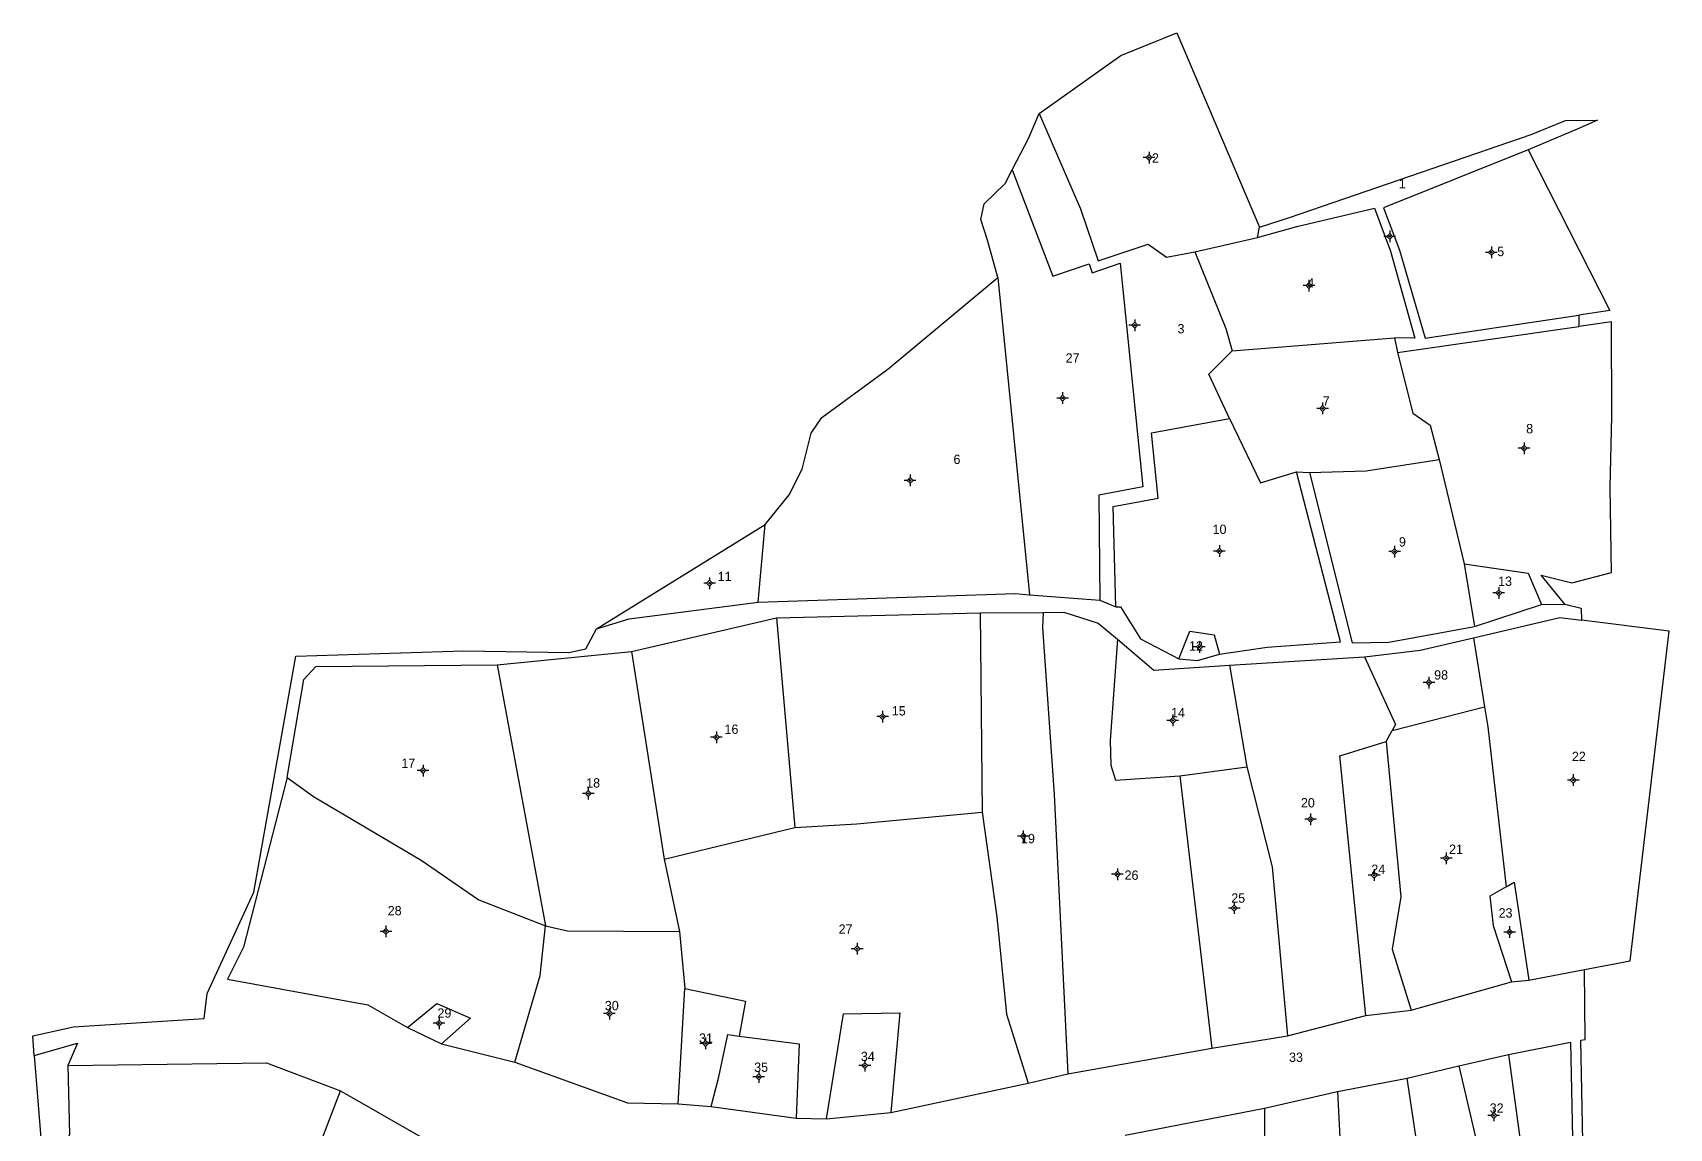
# Model space of a CAD drawing. Extents: x 549738 to 550088, y 1837966 to 1838505.
# Drawn here: x 549738.1 to 550088.4, y 1838270.6 to 1838505.3 of the extents above; entities that cross this region are included whole.
import ezdxf

# ---------------------------------------------------------------- set-up
doc = ezdxf.new("R2010")
doc.units = 0
for name, color, linetype in [('Level 10', 7, 'Continuous'), ('Level 11', 7, 'Continuous'), ('Level 15', 7, 'Continuous')]:
    doc.layers.add(name, color=color, linetype=linetype)

msp = doc.modelspace()

# ---------------------------------------------------------------- linework, layer by layer
at = {"layer": 'Level 10'}
for p, q in [((550000.21, 1838461.42), (550000.65, 1838463.65)), ((549986.84, 1838458.33), (550000.21, 1838461.42)), ((549944.65, 1838452.82), (549951.4, 1838384.91)), ((550068.99, 1838444.82), (550069.01, 1838442.37)), ((550030.17, 1838436.81), (550069.01, 1838442.37)), ((549994.79, 1838437.11), (550029.58, 1838439.91)), ((550029.58, 1838439.91), (550030.17, 1838436.81)), ((550039.09, 1838413.86), (550044.47, 1838391.5)), ((550008.55, 1838411.2), (550011.37, 1838411.08)), ((549858.74, 1838377.56), (549894.85, 1838399.93)), ((549893.31, 1838383.28), (549894.85, 1838399.93)), ((550044.47, 1838391.5), (550046.7, 1838378.07)), ((549951.4, 1838384.91), (549966.45, 1838383.7)), ((549966.45, 1838383.7), (549969.9, 1838382.34)), ((550046.7, 1838378.07), (550061.02, 1838382.8)), ((550061.02, 1838382.8), (550066, 1838382.88)), ((549866.2, 1838372.72), (549897.28, 1838379.92)), ((549897.28, 1838379.92), (549940.87, 1838381.02)), ((549897.28, 1838379.92), (549901.22, 1838335.05)), ((549940.87, 1838381.02), (549954.34, 1838381.06)), ((549940.87, 1838381.02), (549941.29, 1838338.29)), ((550046.43, 1838375.69), (550048.82, 1838360.88)), ((549837.48, 1838369.91), (549866.2, 1838372.72)), ((549866.2, 1838372.72), (549873.2, 1838328.24)), ((549994.23, 1838369.84), (550023.16, 1838371.63)), ((549837.48, 1838369.91), (549847.8, 1838313.98)), ((549994.23, 1838369.84), (549997.97, 1838348.05)), ((550029.03, 1838355.78), (550048.82, 1838360.88)), ((550027.75, 1838353.47), (550029.03, 1838355.78)), ((549983.59, 1838346.07), (549997.97, 1838348.05)), ((549983.59, 1838346.07), (549990.44, 1838287.79)), ((549873.2, 1838328.24), (549901.22, 1838335.05)), ((549873.2, 1838328.24), (549876.48, 1838312.75)), ((549876.48, 1838312.75), (549877.63, 1838300.58)), ((550058.29, 1838302.33), (550070.22, 1838304.62)), ((550033.12, 1838295.88), (550054.57, 1838301.98)), ((550054.57, 1838301.98), (550058.29, 1838302.33)), ((549876.23, 1838275.83), (549877.63, 1838300.58)), ((550006.63, 1838290.39), (550023.45, 1838294.74)), ((550023.45, 1838294.74), (550033.12, 1838295.88)), ((549818.29, 1838292.21), (549825.53, 1838288.73)), ((549990.44, 1838287.79), (550006.63, 1838290.39)), ((549825.53, 1838288.73), (549841.24, 1838284.79)), ((549959.65, 1838282.26), (549990.44, 1838287.79)), ((550032.26, 1838281.33), (550043.34, 1838284.01)), ((550043.34, 1838284.01), (550053.95, 1838286.4)), ((549921.72, 1838273.96), (549951.15, 1838280.27)), ((549951.15, 1838280.27), (549959.65, 1838282.26)), ((550017.36, 1838278.49), (550032.26, 1838281.33)), ((549783.33, 1838224.78), (549803.92, 1838278.62)), ((549803.92, 1838278.62), (549821.12, 1838268.8)), ((550001.71, 1838274.91), (550017.36, 1838278.49)), ((550017.36, 1838278.49), (550020, 1838225.42)), ((549876.23, 1838275.83), (549883.27, 1838275.26)), ((549883.27, 1838275.26), (549901.45, 1838272.76)), ((549901.45, 1838272.76), (549907.96, 1838272.64)), ((549907.96, 1838272.64), (549921.72, 1838273.96)), ((549971.93, 1838269.1), (550001.71, 1838274.91))]:
    msp.add_line(p, q, dxfattribs=at)
for points in [[(549953.49, 1838487.99), (549970.95, 1838500.42), (549982.98, 1838505.29), (550000.65, 1838463.65)], [(549947.73, 1838475.95), (549948.69, 1838477.81), (549951.18, 1838482.62), (549953.49, 1838487.99)], [(549953.49, 1838487.99), (549962.35, 1838467.57), (549966.09, 1838456.44), (549976.8, 1838459.96), (549980.73, 1838457.2), (549986.84, 1838458.33)], [(550000.65, 1838463.65), (550007.09, 1838465.7), (550058.79, 1838483.47), (550066.13, 1838486.47), (550073.02, 1838486.53), (550068.64, 1838484.66), (550058.2, 1838480.19)], [(550058.2, 1838480.19), (550027.23, 1838467.77), (550030.62, 1838458.68), (550036.1, 1838439.89), (550068.99, 1838444.82)], [(550058.2, 1838480.19), (550075.65, 1838445.81), (550068.99, 1838444.82)], [(549944.65, 1838452.82), (549942.43, 1838460.87), (549941.02, 1838465.29), (549941.73, 1838468.6), (549946.2, 1838472.99), (549947.73, 1838475.95)], [(549947.73, 1838475.95), (549956.43, 1838453.16), (549964.18, 1838455.77), (549964.83, 1838453.88), (549970.82, 1838455.89), (549975.68, 1838408.02), (549966.23, 1838406.26), (549966.45, 1838383.7)], [(550000.21, 1838461.42), (550008.63, 1838463.79), (550025.28, 1838467.68), (550028.73, 1838458.52), (550033.94, 1838439.83), (550029.58, 1838439.91)], [(549986.84, 1838458.33), (549993.47, 1838441.93), (549994.79, 1838437.11)], [(549894.85, 1838399.93), (549899.96, 1838406.33), (549902.73, 1838411.77), (549904.65, 1838419.51), (549906.98, 1838422.84), (549921.12, 1838433.21), (549944.65, 1838452.82)], [(550066, 1838382.88), (550060.92, 1838389.08), (550067.54, 1838387.45), (550075.97, 1838389.65), (550075.7, 1838407.89), (550076.05, 1838423.13), (550075.98, 1838443.37), (550069.01, 1838442.37)], [(549994.21, 1838422.66), (549989.78, 1838432.17), (549994.79, 1838437.11)], [(550030.17, 1838436.81), (550033.49, 1838423.79), (550037.2, 1838421.21), (550039.09, 1838413.86)], [(549969.9, 1838382.34), (549969.32, 1838403.78), (549978.94, 1838405.58), (549977.53, 1838419.55), (549994.21, 1838422.66)], [(549994.21, 1838422.66), (550000.87, 1838408.87), (550008.55, 1838411.2)], [(550011.37, 1838411.08), (550023.5, 1838411.45), (550039.09, 1838413.86)], [(549992.11, 1838372.14), (550002.33, 1838373.7), (550017.98, 1838374.82), (550008.55, 1838411.2)], [(550011.37, 1838411.08), (550020.51, 1838374.57), (550028.31, 1838374.76), (550046.7, 1838378.07)], [(550044.47, 1838391.5), (550058.18, 1838389.55), (550061.02, 1838382.8)], [(549893.31, 1838383.28), (549948.41, 1838385.15), (549951.4, 1838384.91)], [(549858.74, 1838377.56), (549865.74, 1838379.73), (549893.31, 1838383.28)], [(549969.9, 1838382.34), (549970.92, 1838382.3), (549975.16, 1838375.46), (549983.37, 1838371.18)], [(550066, 1838382.88), (550069.54, 1838382.03), (550069.56, 1838379.42)], [(549954.34, 1838381.06), (549954.22, 1838377.91), (549956.71, 1838342.1), (549959.65, 1838282.26)], [(549954.34, 1838381.06), (549958.79, 1838381.16), (549966.12, 1838378.82), (549970.29, 1838375.39)], [(550046.43, 1838375.69), (550064.95, 1838379.99), (550069.56, 1838379.42)], [(550070.22, 1838304.62), (550080, 1838306.51), (550088.37, 1838377.08), (550069.56, 1838379.42)], [(549738.39, 1838286.22), (549738.05, 1838290.41), (549746.75, 1838292.37), (549774.72, 1838294.14), (549775.41, 1838299.46), (549785.37, 1838321.17), (549794.4, 1838371.74), (549830.32, 1838372.9), (549852.84, 1838372.55), (549856.46, 1838373.32), (549858.74, 1838377.56)], [(549970.29, 1838375.39), (549968.67, 1838353.69), (549968.81, 1838348.42), (549969.84, 1838345.2), (549983.59, 1838346.07)], [(549970.29, 1838375.39), (549978.05, 1838368.77), (549994.23, 1838369.84)], [(549983.37, 1838371.18), (549985.72, 1838377.06), (549990.93, 1838376.28), (549992.11, 1838372.14)], [(550023.16, 1838371.63), (550035.03, 1838373), (550046.43, 1838375.69)], [(549983.37, 1838371.18), (549987.4, 1838370.79), (549992.11, 1838372.14)], [(550023.16, 1838371.63), (550029.76, 1838357.09), (550029.03, 1838355.78)], [(549792.5, 1838345.73), (549796.09, 1838366.72), (549798.66, 1838369.51), (549837.48, 1838369.91)], [(550048.82, 1838360.88), (550049.52, 1838356.59), (550053.46, 1838322.32)], [(550023.45, 1838294.74), (550017.84, 1838350.36), (550027.75, 1838353.47)], [(550027.75, 1838353.47), (550030.89, 1838320.22), (550029.06, 1838309.01), (550033.12, 1838295.88)], [(549997.97, 1838348.05), (550003.36, 1838326.58), (550006.63, 1838290.39)], [(549792.5, 1838345.73), (549783.18, 1838309.42), (549779.77, 1838302.53), (549809.8, 1838297.06), (549818.29, 1838292.21)], [(549792.5, 1838345.73), (549798.14, 1838341.66), (549821.17, 1838328.03), (549833.52, 1838319.54), (549847.8, 1838313.98)], [(549901.22, 1838335.05), (549914.44, 1838335.83), (549941.29, 1838338.29)], [(549941.29, 1838338.29), (549944.44, 1838315.89), (549946.51, 1838295.08), (549951.15, 1838280.27)], [(550053.46, 1838322.32), (550049.95, 1838320.33), (550050.69, 1838314.05), (550054.57, 1838301.98)], [(550053.46, 1838322.32), (550055.19, 1838323.3), (550058.29, 1838302.33)], [(549841.24, 1838284.79), (549846.66, 1838303.34), (549847.8, 1838313.98)], [(549847.8, 1838313.98), (549852.55, 1838312.92), (549876.48, 1838312.75)], [(550049.98, 1838015.89), (550047.45, 1838018.58), (550046.39, 1838034.36), (550029.05, 1838101.52), (550027.33, 1838100.94), (550019.68, 1838119.1), (550044.12, 1838127.07), (550056.61, 1838133.93), (550048.36, 1838164.19), (550048.16, 1838164.16), (550045.96, 1838172.16), (550047.5, 1838190.64), (550052.1, 1838198.88), (550056.05, 1838212.44), (550069.38, 1838214.51), (550070.63, 1838227.98), (550069.47, 1838289.5), (550070.34, 1838289.62), (550070.22, 1838304.62)], [(549818.29, 1838292.21), (549824.54, 1838297.34), (549831.75, 1838294.2), (549825.53, 1838288.73)], [(549877.63, 1838300.58), (549890.65, 1838297.81), (549889.29, 1838290.36)], [(549907.96, 1838272.64), (549911.64, 1838295.11), (549923.67, 1838295.35), (549921.72, 1838273.96)], [(549883.27, 1838275.26), (549884.95, 1838281.61), (549886.82, 1838290.66), (549889.29, 1838290.36)], [(549889.29, 1838290.36), (549902.12, 1838288.7), (549901.45, 1838272.76)], [(549738.39, 1838286.22), (549747.62, 1838288.81), (549745.58, 1838284.05)], [(550053.95, 1838286.4), (550067.2, 1838289.05), (550068.5, 1838227.56), (550067.34, 1838217.41), (550054.16, 1838214.16)], [(549738.39, 1838286.22), (549739.78, 1838268.58), (549739.66, 1838249.6), (549746.99, 1838247.64), (549756.68, 1838245.73), (549762.88, 1838239.4)], [(549745.58, 1838284.05), (549745.93, 1838269.26), (549741.95, 1838260.08), (549747.93, 1838256.47), (549783.33, 1838224.78)], [(549745.58, 1838284.05), (549788.07, 1838284.6), (549803.92, 1838278.62)], [(549841.24, 1838284.79), (549865.35, 1838276.07), (549876.23, 1838275.83)], [(550043.34, 1838284.01), (550049.02, 1838259.52), (550053.23, 1838260.46)], [(550053.95, 1838286.4), (550057.32, 1838261.73), (550053.23, 1838260.46)], [(550020, 1838225.42), (550034.87, 1838226.61), (550036.02, 1838228.34), (550035.31, 1838247.11), (550034.39, 1838257.92), (550035.37, 1838260.37), (550032.26, 1838281.33)], [(550001.71, 1838274.91), (550001.8, 1838241.23), (550009.82, 1838237.07), (550012.74, 1838212.42)]]:
    msp.add_lwpolyline(points, dxfattribs=at)
at = {"layer": 'Level 11'}
for p, q in [((549977.01, 1838479.8), (549977.01, 1838479.17)), ((549976.39, 1838478.55), (549975.76, 1838478.55)), ((549977.01, 1838479.17), (549976.39, 1838478.55)), ((549976.39, 1838478.55), (549977.01, 1838477.92)), ((549977.64, 1838478.55), (549977.01, 1838479.17)), ((549977.01, 1838477.92), (549977.64, 1838478.55)), ((549977.01, 1838477.92), (549977.01, 1838477.3)), ((549978.26, 1838478.55), (549977.64, 1838478.55)), ((550028.52, 1838462.29), (550027.9, 1838461.67)), ((550028.52, 1838462.92), (550028.52, 1838462.29)), ((550029.15, 1838461.67), (550028.52, 1838462.29)), ((550027.9, 1838461.67), (550027.27, 1838461.67)), ((550027.9, 1838461.67), (550028.52, 1838461.04)), ((550028.52, 1838461.04), (550029.15, 1838461.67)), ((550028.52, 1838461.04), (550028.52, 1838460.42)), ((550029.77, 1838461.67), (550029.15, 1838461.67)), ((550050.31, 1838458.86), (550049.68, 1838458.24)), ((550050.31, 1838459.49), (550050.31, 1838458.86)), ((550050.93, 1838458.24), (550050.31, 1838458.86)), ((550049.68, 1838458.24), (550049.06, 1838458.24)), ((550049.68, 1838458.24), (550050.31, 1838457.61)), ((550050.31, 1838457.61), (550050.93, 1838458.24)), ((550050.31, 1838457.61), (550050.31, 1838456.99)), ((550051.56, 1838458.24), (550050.93, 1838458.24)), ((550011.24, 1838451.73), (550010.62, 1838451.11)), ((550011.24, 1838452.36), (550011.24, 1838451.73)), ((550011.87, 1838451.11), (550011.24, 1838451.73)), ((550010.62, 1838451.11), (550009.99, 1838451.11)), ((550010.62, 1838451.11), (550011.24, 1838450.48)), ((550011.24, 1838450.48), (550011.87, 1838451.11)), ((550011.24, 1838450.48), (550011.24, 1838449.86)), ((550012.49, 1838451.11), (550011.87, 1838451.11)), ((549973.32, 1838442.62), (549972.7, 1838442.62)), ((549973.95, 1838443.25), (549973.32, 1838442.62)), ((549973.32, 1838442.62), (549973.95, 1838442)), ((549973.95, 1838443.87), (549973.95, 1838443.25)), ((549974.57, 1838442.62), (549973.95, 1838443.25)), ((549973.95, 1838442), (549974.57, 1838442.62)), ((549973.95, 1838442), (549973.95, 1838441.37)), ((549975.2, 1838442.62), (549974.57, 1838442.62)), ((549957.89, 1838427.02), (549957.26, 1838427.02)), ((549958.51, 1838427.64), (549957.89, 1838427.02)), ((549957.89, 1838427.02), (549958.51, 1838426.39)), ((549958.51, 1838428.27), (549958.51, 1838427.64)), ((549959.14, 1838427.02), (549958.51, 1838427.64)), ((549958.51, 1838426.39), (549959.14, 1838427.02)), ((549959.76, 1838427.02), (549959.14, 1838427.02)), ((549958.51, 1838426.39), (549958.51, 1838425.77)), ((550013.54, 1838424.8), (550012.91, 1838424.8)), ((550014.16, 1838425.42), (550013.54, 1838424.8)), ((550013.54, 1838424.8), (550014.16, 1838424.17)), ((550014.16, 1838426.05), (550014.16, 1838425.42)), ((550014.79, 1838424.8), (550014.16, 1838425.42)), ((550014.16, 1838424.17), (550014.79, 1838424.8)), ((550014.16, 1838424.17), (550014.16, 1838423.55)), ((550015.41, 1838424.8), (550014.79, 1838424.8)), ((550057.3, 1838416.88), (550056.68, 1838416.26)), ((550057.3, 1838417.51), (550057.3, 1838416.88)), ((550057.93, 1838416.26), (550057.3, 1838416.88)), ((550056.68, 1838416.26), (550056.05, 1838416.26)), ((550056.68, 1838416.26), (550057.3, 1838415.63)), ((550057.3, 1838415.63), (550057.93, 1838416.26)), ((550057.3, 1838415.63), (550057.3, 1838415.01)), ((550058.55, 1838416.26), (550057.93, 1838416.26)), ((549925.25, 1838409.4), (549924.62, 1838409.4)), ((549925.87, 1838410.02), (549925.25, 1838409.4)), ((549925.25, 1838409.4), (549925.87, 1838408.77)), ((549925.87, 1838410.65), (549925.87, 1838410.02)), ((549926.5, 1838409.4), (549925.87, 1838410.02)), ((549925.87, 1838408.77), (549926.5, 1838409.4)), ((549927.12, 1838409.4), (549926.5, 1838409.4)), ((549925.87, 1838408.77), (549925.87, 1838408.15)), ((549992.06, 1838395.5), (549992.06, 1838394.88)), ((550029.57, 1838395.38), (550029.57, 1838394.75)), ((549991.43, 1838394.25), (549990.81, 1838394.25)), ((549992.06, 1838394.88), (549991.43, 1838394.25)), ((549991.43, 1838394.25), (549992.06, 1838393.63)), ((549992.68, 1838394.25), (549992.06, 1838394.88)), ((549992.06, 1838393.63), (549992.68, 1838394.25)), ((549992.06, 1838393.63), (549992.06, 1838393)), ((549993.31, 1838394.25), (549992.68, 1838394.25)), ((550028.94, 1838394.13), (550028.32, 1838394.13)), ((550029.57, 1838394.75), (550028.94, 1838394.13)), ((550028.94, 1838394.13), (550029.57, 1838393.5)), ((550030.19, 1838394.13), (550029.57, 1838394.75)), ((550029.57, 1838393.5), (550030.19, 1838394.13)), ((550029.57, 1838393.5), (550029.57, 1838392.88)), ((550030.82, 1838394.13), (550030.19, 1838394.13)), ((549882.94, 1838388.62), (549882.94, 1838387.99)), ((549882.31, 1838387.37), (549881.69, 1838387.37)), ((549882.94, 1838387.99), (549882.31, 1838387.37)), ((549882.31, 1838387.37), (549882.94, 1838386.74)), ((549883.56, 1838387.37), (549882.94, 1838387.99)), ((549882.94, 1838386.74), (549883.56, 1838387.37)), ((549882.94, 1838386.74), (549882.94, 1838386.12)), ((549884.19, 1838387.37), (549883.56, 1838387.37)), ((550051.25, 1838385.27), (550050.63, 1838385.27)), ((550051.88, 1838385.9), (550051.25, 1838385.27)), ((550051.25, 1838385.27), (550051.88, 1838384.65)), ((550051.88, 1838386.52), (550051.88, 1838385.9)), ((550052.5, 1838385.27), (550051.88, 1838385.9)), ((550051.88, 1838384.65), (550052.5, 1838385.27)), ((550053.13, 1838385.27), (550052.5, 1838385.27)), ((550051.88, 1838384.65), (550051.88, 1838384.02)), ((549987.79, 1838374.34), (549987.17, 1838373.72)), ((549987.79, 1838374.97), (549987.79, 1838374.34)), ((549988.42, 1838373.72), (549987.79, 1838374.34)), ((549987.17, 1838373.72), (549986.54, 1838373.72)), ((549987.17, 1838373.72), (549987.79, 1838373.09)), ((549987.79, 1838373.09), (549988.42, 1838373.72)), ((549987.79, 1838373.09), (549987.79, 1838372.47)), ((549989.04, 1838373.72), (549988.42, 1838373.72)), ((550036.93, 1838367.34), (550036.93, 1838366.71)), ((550036.3, 1838366.09), (550035.68, 1838366.09)), ((550036.93, 1838366.71), (550036.3, 1838366.09)), ((550036.3, 1838366.09), (550036.93, 1838365.46)), ((550037.55, 1838366.09), (550036.93, 1838366.71)), ((550036.93, 1838365.46), (550037.55, 1838366.09)), ((550036.93, 1838365.46), (550036.93, 1838364.84)), ((550038.18, 1838366.09), (550037.55, 1838366.09)), ((549919.34, 1838358.79), (549918.71, 1838358.79)), ((549919.96, 1838359.41), (549919.34, 1838358.79)), ((549919.34, 1838358.79), (549919.96, 1838358.16)), ((549919.96, 1838360.04), (549919.96, 1838359.41)), ((549920.59, 1838358.79), (549919.96, 1838359.41)), ((549919.96, 1838358.16), (549920.59, 1838358.79)), ((549919.96, 1838358.16), (549919.96, 1838357.54)), ((549921.21, 1838358.79), (549920.59, 1838358.79)), ((549981.47, 1838357.96), (549980.85, 1838357.96)), ((549982.1, 1838358.59), (549981.47, 1838357.96)), ((549981.47, 1838357.96), (549982.1, 1838357.34)), ((549982.1, 1838359.21), (549982.1, 1838358.59)), ((549982.72, 1838357.96), (549982.1, 1838358.59)), ((549982.1, 1838357.34), (549982.72, 1838357.96)), ((549982.1, 1838357.34), (549982.1, 1838356.71)), ((549983.35, 1838357.96), (549982.72, 1838357.96)), ((549883.79, 1838354.36), (549883.16, 1838354.36)), ((549884.41, 1838354.98), (549883.79, 1838354.36)), ((549883.79, 1838354.36), (549884.41, 1838353.73)), ((549884.41, 1838355.61), (549884.41, 1838354.98)), ((549885.04, 1838354.36), (549884.41, 1838354.98)), ((549884.41, 1838353.73), (549885.04, 1838354.36)), ((549884.41, 1838353.73), (549884.41, 1838353.11)), ((549885.66, 1838354.36), (549885.04, 1838354.36)), ((549820.98, 1838347.23), (549820.35, 1838347.23)), ((549821.6, 1838347.86), (549820.98, 1838347.23)), ((549820.98, 1838347.23), (549821.6, 1838346.61)), ((549821.6, 1838348.48), (549821.6, 1838347.86)), ((549822.23, 1838347.23), (549821.6, 1838347.86)), ((549821.6, 1838346.61), (549822.23, 1838347.23)), ((549821.6, 1838346.61), (549821.6, 1838345.98)), ((549822.85, 1838347.23), (549822.23, 1838347.23)), ((550067.81, 1838346.43), (550067.81, 1838345.8)), ((549856.98, 1838342.93), (549856.35, 1838342.31)), ((549856.98, 1838343.56), (549856.98, 1838342.93)), ((549857.6, 1838342.31), (549856.98, 1838342.93)), ((550067.19, 1838345.18), (550066.56, 1838345.18)), ((550067.81, 1838345.8), (550067.19, 1838345.18)), ((550067.19, 1838345.18), (550067.81, 1838344.55)), ((550068.44, 1838345.18), (550067.81, 1838345.8)), ((550067.81, 1838344.55), (550068.44, 1838345.18)), ((550067.81, 1838344.55), (550067.81, 1838343.93)), ((550069.06, 1838345.18), (550068.44, 1838345.18)), ((549856.35, 1838342.31), (549855.73, 1838342.31)), ((549856.35, 1838342.31), (549856.98, 1838341.68)), ((549856.98, 1838341.68), (549857.6, 1838342.31)), ((549856.98, 1838341.68), (549856.98, 1838341.06)), ((549858.23, 1838342.31), (549857.6, 1838342.31)), ((550010.96, 1838336.79), (550010.34, 1838336.79)), ((550011.59, 1838337.42), (550010.96, 1838336.79)), ((550010.96, 1838336.79), (550011.59, 1838336.17)), ((550011.59, 1838338.04), (550011.59, 1838337.42)), ((550012.21, 1838336.79), (550011.59, 1838337.42)), ((550011.59, 1838336.17), (550012.21, 1838336.79)), ((550011.59, 1838336.17), (550011.59, 1838335.54)), ((550012.84, 1838336.79), (550012.21, 1838336.79)), ((549949.46, 1838333.16), (549948.83, 1838333.16)), ((549950.08, 1838333.79), (549949.46, 1838333.16)), ((549949.46, 1838333.16), (549950.08, 1838332.54)), ((549950.08, 1838334.41), (549950.08, 1838333.79)), ((549950.71, 1838333.16), (549950.08, 1838333.79)), ((549950.08, 1838332.54), (549950.71, 1838333.16)), ((549950.08, 1838332.54), (549950.08, 1838331.91)), ((549951.33, 1838333.16), (549950.71, 1838333.16)), ((550040.63, 1838329.07), (550040, 1838328.44)), ((550040.63, 1838329.69), (550040.63, 1838329.07)), ((550041.25, 1838328.44), (550040.63, 1838329.07)), ((549970.23, 1838325.65), (549969.6, 1838325.03)), ((549970.23, 1838326.28), (549970.23, 1838325.65)), ((549970.85, 1838325.03), (549970.23, 1838325.65)), ((550025.2, 1838325.45), (550024.58, 1838324.83)), ((550025.2, 1838326.08), (550025.2, 1838325.45)), ((550025.83, 1838324.83), (550025.2, 1838325.45)), ((550040, 1838328.44), (550039.38, 1838328.44)), ((550040, 1838328.44), (550040.63, 1838327.82)), ((550040.63, 1838327.82), (550041.25, 1838328.44)), ((550040.63, 1838327.82), (550040.63, 1838327.19)), ((550041.88, 1838328.44), (550041.25, 1838328.44)), ((549969.6, 1838325.03), (549968.98, 1838325.03)), ((549969.6, 1838325.03), (549970.23, 1838324.4)), ((549970.23, 1838324.4), (549970.85, 1838325.03)), ((549970.23, 1838324.4), (549970.23, 1838323.78)), ((549971.48, 1838325.03), (549970.85, 1838325.03)), ((550024.58, 1838324.83), (550023.95, 1838324.83)), ((550024.58, 1838324.83), (550025.2, 1838324.2)), ((550025.2, 1838324.2), (550025.83, 1838324.83)), ((550025.2, 1838324.2), (550025.2, 1838323.58)), ((550026.45, 1838324.83), (550025.83, 1838324.83)), ((549995.24, 1838318.38), (549994.62, 1838317.76)), ((549995.24, 1838319.01), (549995.24, 1838318.38)), ((549995.87, 1838317.76), (549995.24, 1838318.38)), ((549994.62, 1838317.76), (549993.99, 1838317.76)), ((549994.62, 1838317.76), (549995.24, 1838317.13)), ((549995.24, 1838317.13), (549995.87, 1838317.76)), ((549995.24, 1838317.13), (549995.24, 1838316.51)), ((549996.49, 1838317.76), (549995.87, 1838317.76)), ((549813.01, 1838312.79), (549812.39, 1838312.79)), ((549813.64, 1838313.42), (549813.01, 1838312.79)), ((549813.01, 1838312.79), (549813.64, 1838312.17)), ((549813.64, 1838314.04), (549813.64, 1838313.42)), ((549814.26, 1838312.79), (549813.64, 1838313.42)), ((549813.64, 1838312.17), (549814.26, 1838312.79)), ((549813.64, 1838312.17), (549813.64, 1838311.54)), ((549814.89, 1838312.79), (549814.26, 1838312.79)), ((550053.57, 1838312.65), (550052.95, 1838312.65)), ((550054.2, 1838313.27), (550053.57, 1838312.65)), ((550053.57, 1838312.65), (550054.2, 1838312.02)), ((550054.2, 1838313.9), (550054.2, 1838313.27)), ((550054.82, 1838312.65), (550054.2, 1838313.27)), ((550054.2, 1838312.02), (550054.82, 1838312.65)), ((550054.2, 1838312.02), (550054.2, 1838311.4)), ((550055.45, 1838312.65), (550054.82, 1838312.65)), ((549913.9, 1838309.06), (549913.28, 1838309.06)), ((549914.53, 1838309.69), (549913.9, 1838309.06)), ((549913.9, 1838309.06), (549914.53, 1838308.44)), ((549914.53, 1838310.31), (549914.53, 1838309.69)), ((549915.15, 1838309.06), (549914.53, 1838309.69)), ((549914.53, 1838308.44), (549915.15, 1838309.06)), ((549914.53, 1838308.44), (549914.53, 1838307.81)), ((549915.78, 1838309.06), (549915.15, 1838309.06)), ((549825.03, 1838293.72), (549824.41, 1838293.09)), ((549825.03, 1838294.34), (549825.03, 1838293.72)), ((549825.66, 1838293.09), (549825.03, 1838293.72)), ((549860.89, 1838295.19), (549860.26, 1838295.19)), ((549861.51, 1838295.82), (549860.89, 1838295.19)), ((549860.89, 1838295.19), (549861.51, 1838294.57)), ((549861.51, 1838296.44), (549861.51, 1838295.82)), ((549862.14, 1838295.19), (549861.51, 1838295.82)), ((549861.51, 1838294.57), (549862.14, 1838295.19)), ((549861.51, 1838294.57), (549861.51, 1838293.94)), ((549862.76, 1838295.19), (549862.14, 1838295.19)), ((549824.41, 1838293.09), (549823.78, 1838293.09)), ((549824.41, 1838293.09), (549825.03, 1838292.47)), ((549825.03, 1838292.47), (549825.66, 1838293.09)), ((549825.03, 1838292.47), (549825.03, 1838291.84)), ((549826.28, 1838293.09), (549825.66, 1838293.09)), ((549881.46, 1838288.77), (549880.83, 1838288.77)), ((549882.08, 1838289.4), (549881.46, 1838288.77)), ((549881.46, 1838288.77), (549882.08, 1838288.15)), ((549882.08, 1838290.02), (549882.08, 1838289.4)), ((549882.71, 1838288.77), (549882.08, 1838289.4)), ((549882.08, 1838288.15), (549882.71, 1838288.77)), ((549882.08, 1838288.15), (549882.08, 1838287.52)), ((549883.33, 1838288.77), (549882.71, 1838288.77)), ((549915.55, 1838284.03), (549914.92, 1838284.03)), ((549916.17, 1838284.66), (549915.55, 1838284.03)), ((549915.55, 1838284.03), (549916.17, 1838283.41)), ((549916.17, 1838285.28), (549916.17, 1838284.66)), ((549916.8, 1838284.03), (549916.17, 1838284.66)), ((549916.17, 1838283.41), (549916.8, 1838284.03)), ((549916.17, 1838283.41), (549916.17, 1838282.78)), ((549917.42, 1838284.03), (549916.8, 1838284.03)), ((549892.83, 1838281.62), (549892.2, 1838281.62)), ((549893.45, 1838282.24), (549892.83, 1838281.62)), ((549892.83, 1838281.62), (549893.45, 1838280.99)), ((549893.45, 1838282.87), (549893.45, 1838282.24)), ((549894.08, 1838281.62), (549893.45, 1838282.24)), ((549893.45, 1838280.99), (549894.08, 1838281.62)), ((549893.45, 1838280.99), (549893.45, 1838280.37)), ((549894.7, 1838281.62), (549894.08, 1838281.62)), ((550050.19, 1838273.36), (550049.56, 1838273.36)), ((550050.81, 1838273.98), (550050.19, 1838273.36)), ((550050.19, 1838273.36), (550050.81, 1838272.73)), ((550050.81, 1838274.61), (550050.81, 1838273.98)), ((550051.44, 1838273.36), (550050.81, 1838273.98)), ((550050.81, 1838272.73), (550051.44, 1838273.36)), ((550050.81, 1838272.73), (550050.81, 1838272.11)), ((550052.06, 1838273.36), (550051.44, 1838273.36))]:
    msp.add_line(p, q, dxfattribs=at)
for centre in [(549977.01, 1838478.55), (550028.52, 1838461.67), (550050.31, 1838458.24), (550011.24, 1838451.11), (549973.95, 1838442.62), (549958.51, 1838427.02), (550014.16, 1838424.8), (550057.3, 1838416.26), (549925.87, 1838409.4), (549992.05, 1838394.25), (550029.57, 1838394.13), (549882.94, 1838387.37), (550051.88, 1838385.27), (549987.79, 1838373.72), (550036.93, 1838366.09), (549919.96, 1838358.79), (549982.1, 1838357.96), (549884.41, 1838354.36), (549821.6, 1838347.23), (550067.81, 1838345.18), (549856.98, 1838342.31), (550011.59, 1838336.79), (549950.08, 1838333.16), (550040.63, 1838328.44), (549970.23, 1838325.03), (550025.2, 1838324.83), (549995.24, 1838317.76), (549813.63, 1838312.79), (550054.2, 1838312.65), (549914.53, 1838309.06), (549861.51, 1838295.19), (549825.03, 1838293.09), (549882.08, 1838288.77), (549916.17, 1838284.03), (549893.45, 1838281.62), (550050.81, 1838273.36)]:
    msp.add_circle(centre, 0.15, dxfattribs=at)

# ---------------------------------------------------------------- texts
at = {"layer": 'Level 15'}
for s, p in [('2', (549977.64, 1838477.46)), ('1', (550030.48, 1838471.98)), ('5', (550051.54, 1838457.43)), ('4', (550010.88, 1838450.65)), ('3', (549983.1, 1838440.88)), ('27', (549959.16, 1838434.61)), ('7', (550014.18, 1838425.37)), ('8', (550057.74, 1838419.48)), ('6', (549935.15, 1838412.9)), ('10', (549990.61, 1838397.92)), ('9', (550030.5, 1838395.22)), ('11', (549884.67, 1838387.81)), ('13', (550051.73, 1838386.79)), ('12', (549985.56, 1838372.93)), ('98', (550038.04, 1838366.72)), ('15', (549921.94, 1838359.03)), ('14', (549981.72, 1838358.64)), ('16', (549886.13, 1838355.09)), ('17', (549816.96, 1838347.81)), ('22', (550067.52, 1838349.26)), ('18', (549856.52, 1838343.59)), ('20', (550009.52, 1838339.33)), ('19', (549949.6, 1838331.67)), ('21', (550041.23, 1838329.38)), ('26', (549971.77, 1838323.83)), ('24', (550024.59, 1838325.09)), ('28', (549814.04, 1838316.23)), ('25', (549994.61, 1838318.92)), ('23', (550051.84, 1838315.74)), ('27', (549910.55, 1838312.27)), ('30', (549860.52, 1838295.89)), ('29', (549824.69, 1838294.29)), ('31', (549880.67, 1838288.92)), ('34', (549915.32, 1838284.99)), ('33', (550006.98, 1838284.82)), ('35', (549892.48, 1838282.69)), ('32', (550049.93, 1838273.94))]:
    msp.add_text(s, height=2, dxfattribs=at).set_placement(p)

doc.saveas('drawing.dxf')
